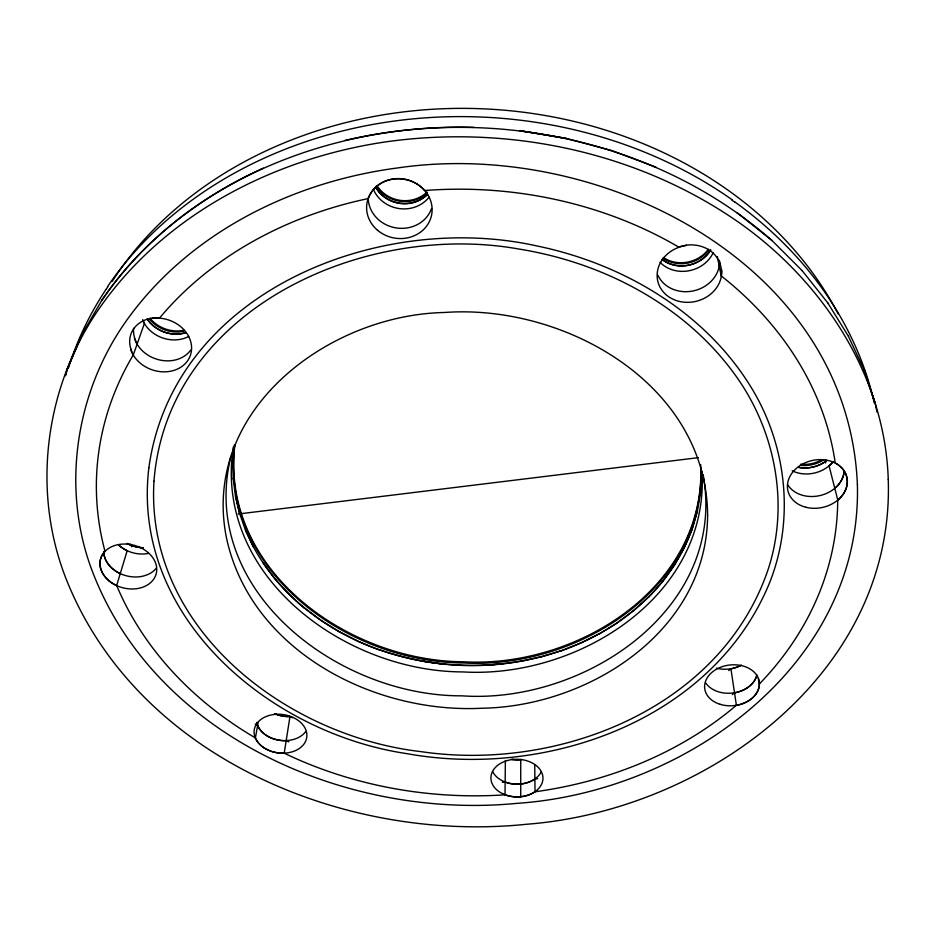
<?xml version="1.0" encoding="UTF-8"?>
<svg xmlns="http://www.w3.org/2000/svg" width="935" height="935" viewBox="0 0 935 935"><rect width="100%" height="100%" fill="white"/><g stroke="black" fill="none" stroke-linecap="round" stroke-linejoin="round"><path stroke-width="1.4" d="M534.75 765.169L535.019 791.723A25.759 18.595 0.6 0 1 505.017 794.762L505.367 760.506M700.537 493.177L701.566 474.828M233.353 446.907C213.168 575.843 344.957 671.774 462.872 671.914C576.626 678.798 709.525 597.033 701.998 471.497M232.85 460.219L234.404 444.931M234.65 445.481C219.69 571.156 348.264 662.494 463.222 662.938C574.838 669.425 704.09 591.049 701.016 468.528M234.767 445.761C220.905 570.829 348.837 661.244 463.269 661.758C575.656 668.431 706.1 588.29 700.712 464.695M274.691 713.674A25.864 19.167 7.8 0 0 289.955 716.619L284.205 753.236A26.519 19.331 7.7 0 1 255.454 737.914M697.358 511.492L700.502 492.944M258.165 722.358L255.395 737.925A375.683 304.693 2.2 0 1 116.711 585.591M230.887 456.327C198.033 591.13 338.821 696.481 461.925 695.827C583.218 704.359 727.5 609.445 703.155 474.676M684.397 547.676L691.97 529.631L697.323 511.258L691.994 529.748M105.012 551.381A375.73 304.822 2.2 0 1 133.331 354.821L144.469 323.229A31.089 26.133 20.1 0 1 142.88 320.074M82.07 334.262L67.25 369.126L65.345 375.882L67.273 369.103L82.035 334.321L101.775 300.38M691.958 529.526C682.667 554.736 667.683 577.538 649.03 596.799M684.385 547.559L674.626 565.009L662.775 581.465M106.158 289.371L107.782 286.94M101.751 300.38C183.272 180.689 332.743 123.256 474.092 127.382M101.751 300.462C141.559 241.966 199.097 197.145 263.284 168.136M662.751 581.231C636.244 613.582 600.071 637.249 560.743 651.029M633.603 610.824L649.019 596.682M633.591 610.707L616.761 623.341L598.797 634.257M580.016 643.374L598.786 634.012M541.248 656.919L560.743 650.912L580.016 643.257M560.731 650.795C502.375 670.722 437.557 670.044 379.4 649.72M521.8 661.209L541.248 656.802M345.319 140.32C492.546 106.052 657.223 139.806 771.901 240.435M521.8 661.092C467.219 671.085 409.647 664.411 359.028 641.574M238.133 514.016L698.387 457.659M483.266 665.334L502.644 663.885M421.393 660.987L442.43 664.014M566.084 138.392L519.848 130.666L566.084 138.357L611.852 150.593L656.241 167.283M379.376 649.954C339.16 635.683 302.285 611.525 274.878 578.636M339.475 631.756L359.017 641.69M339.463 631.873L321.044 620.384L303.98 607.61M731.918 200.125L734.618 202.042M736.979 212.572L771.866 240.388L802.288 270.788M303.945 607.844C283.597 590.686 265.902 570.198 253.338 546.659M802.218 270.741L827.849 302.975M263.121 562.905L274.855 578.753M827.779 302.94L848.454 336.273M245.554 530.145L253.315 546.765L245.496 530.367L239.699 513.584L235.585 496.578M848.384 336.249L864.185 369.979L875.23 403.476L876.983 412.019M864.104 369.968L875.183 403.476M235.562 496.695L239.652 513.818M717.379 256.622L717.624 257.873M717.87 259.135L721.189 275.965A32.912 28.74 -13.3 0 0 721.399 269.654M758.378 678.401L759.302 683.952A27.489 20.406 -6.4 0 1 736.406 705.399L730.925 668.817A26.788 20.208 -6.6 0 0 741.49 665.089M233.236 478.662L235.538 496.801M701.215 468.026L701.601 475.05M232.897 459.997L233.177 478.884M520.748 796.772L520.713 759.617A25.397 18.642 0.6 0 1 511.34 759.232M112.177 281.423A403.008 333.152 2.4 0 1 483.757 108.846A403.008 333.152 2.4 0 1 838.099 313.868M131.73 546.753A357.754 295.191 2.4 0 1 130.596 544.112M825.663 460.149A357.754 295.191 2.4 0 1 825.593 463M431.549 208.493A32.515 29.604 10.5 0 1 395.914 227.883A32.515 29.604 10.5 0 1 368.203 198.045M190.635 350.181A31.299 26.098 19.6 0 1 160.165 360.08A31.299 26.098 19.6 0 1 134.453 338.353M133.658 328.279A31.311 26.098 19.6 0 0 134.745 338.306A31.697 26.425 19.6 0 0 137.2 343.986M156.297 568.164A28.529 21.902 14.6 0 1 124.694 575.317A28.529 21.902 14.6 0 1 103.727 551.802M103.843 552.234A28.74 22.066 14.6 0 0 105.001 558.055A28.751 22.066 14.6 0 0 120.253 573.634M305.885 731.369A26.297 19.273 7.7 0 1 278.291 740.041A26.297 19.273 7.7 0 1 256.587 722.369M541.271 771.784A25.806 18.747 0.6 0 1 516.95 784.138A25.806 18.747 0.6 0 1 492.628 771.539M534.878 778.995A25.549 18.548 0.6 0 1 505.134 782.046A365.082 296.921 2.3 0 1 502.294 782.279M756.719 675.806A27.244 20.336 -6.5 0 1 733.578 692.893A27.244 20.336 -6.5 0 1 705.878 683.181M844.235 471.135A29.978 23.901 -12.8 0 1 820.275 495.492A29.978 23.901 -12.8 0 1 787.656 484.657M719.658 261.742A32.187 28.202 -13.6 0 1 693.583 290.843A32.187 28.202 -13.6 0 1 657.971 275.357M429.001 197.215A31.86 29.207 11 0 1 399.327 208.587A31.86 29.207 11 0 1 373.509 189.583M188.765 336.378A30.703 25.806 20.1 0 1 142.634 320.004M148.42 553.426A28.027 21.727 14.9 0 1 118.651 544.988M289.838 716.502A25.864 19.167 7.8 0 1 275.194 713.872M521.601 759.512A25.14 18.455 0.6 0 1 512.135 759.419M740.508 665.568A26.788 20.208 -6.6 0 1 716.397 668.174M832.489 462.439A29.429 23.667 -13.2 0 1 792.179 470.749M713.253 252.579A31.556 27.851 -14.3 0 1 659.97 262.209M257.581 725.443A372.153 303.267 2.2 0 1 255.173 724.006M257.674 725.396A26.297 19.273 7.7 0 0 286.18 740.707A365.082 296.921 2.3 0 0 288.833 741.887M734.466 692.788A365.059 296.874 2.4 0 1 732.327 694.611M537.754 778.656A365.059 296.874 2.4 0 1 534.902 779.054M756.812 674.895A27.244 20.348 -6.4 0 1 734.524 692.87M730.878 668.782A358.456 294.163 2.4 0 1 728.774 670.582M844.083 471.333A30.212 24.088 -12.8 0 1 834.803 488.35M833.26 461.446A29.651 23.854 -13.2 0 1 829.064 465.875L837.795 500.096A30.493 24.205 -12.6 0 0 847.215 480.625A30.493 24.193 -12.6 0 0 835.236 463.012A375.484 304.436 2.6 0 0 721.247 275.918M719.401 260.327A32.585 28.553 -13.6 0 1 719.12 265.47M107.467 286.753A411.973 339.814 2.6 0 1 732.21 199.81M734.77 201.878A418.12 343.963 2.8 0 1 874.342 403.289M68.325 368.308A418.412 344.477 2 0 1 106.064 289.312M292.561 717.788A358.479 294.209 2.3 0 1 289.979 716.537M118.523 544.789A28.249 21.902 14.9 0 0 127.172 550.715L116.641 585.602A29.02 22.16 14.5 0 1 101.214 569.964A29.008 22.16 14.5 0 1 104.942 551.381M424.654 190.6A32.678 29.639 10.3 0 0 393.156 178.947A32.678 29.639 10.3 0 0 368.25 198.652M152.347 318.367A31.615 26.25 19.3 0 1 190.483 340.866A31.615 26.25 19.3 0 1 168.873 371.522A31.615 26.25 19.3 0 1 130.619 349.187M130.912 349.152A31.615 26.25 19.3 0 1 152.265 318.099M152.288 318.18A31.229 25.935 19.4 0 1 159.628 317.982A369.664 300.17 2.4 0 1 368.203 198.571M133.401 354.856A32.012 26.577 19.3 0 1 130.83 349.164M721.621 269.619A32.515 28.389 -13.3 0 1 692.239 302.04A32.515 28.389 -13.3 0 1 657.258 278.081A32.515 28.389 -13.3 0 1 686.337 245.461M686.313 245.18A32.515 28.389 -13.3 0 1 721.306 269.666M686.313 245.262A32.117 28.05 -13.3 0 0 678.775 247.12A369.629 300.135 2.5 0 0 424.665 190.518M505.064 794.82A368.542 298.3 2.3 0 1 284.24 753.189M736.336 705.329A368.507 298.265 2.4 0 1 535.03 791.781M837.713 500.108A375.438 304.284 2.6 0 1 759.36 683.976M143.02 547.793A27.898 21.68 15 0 1 127.23 543.574M185.551 332.767A30.551 25.724 20.2 0 1 147.204 319.08M427.482 194.398A31.685 29.09 11.1 0 1 375.566 187.082M427.505 194.2A31.673 29.09 11.1 0 1 375.589 186.895M143.055 547.688A27.898 21.68 15 0 1 127.265 543.457M185.586 332.661A30.539 25.724 20.3 0 1 147.239 318.975M183.692 331.27A30.481 25.689 20.3 0 1 149.623 319.209M426.979 193.019A31.615 29.043 11.2 0 1 376.373 185.866M708.648 250.206A31.322 27.711 -14.5 0 1 663.406 258.469M823.969 459.658A29.23 23.585 -13.3 0 1 800.711 465.35M184.008 330.242A30.458 25.677 20.3 0 1 149.974 318.192M427.061 192.072A31.58 29.032 11.2 0 1 377.576 186.591M708.461 249.213A31.287 27.699 -14.6 0 1 663.254 257.476M821.246 460.032A29.195 23.574 -13.3 0 1 800.453 464.251M153.971 481.221C144.995 628.355 286.192 736.172 421.089 751.646C557.821 771.878 720.16 708.8 767.81 570.408C789.187 506.501 776.179 434.284 738.206 379.248C688.113 306.75 604.688 262.793 518.878 249.037C364.732 221.256 167.377 308.538 153.971 481.221M888.25 479.503C894.853 673.936 705.364 810.645 526.428 824.273C344.057 843.148 135.867 756.777 65.684 577.807C31.708 490.431 44.962 388.27 97.532 311.016C162.585 215.366 272.845 158.529 385.512 141.91C507.985 124.519 637.425 151.54 739.304 222.74C822.625 281.458 884.989 375.683 888.25 479.503M857.395 484.494C862.234 666.152 683.871 792.284 516.704 803.375C345.973 819.995 151.844 735.319 90.52 566.388C61.196 484.131 76.717 389.486 127.627 319.01C190.319 232.172 293.228 181.6 397.878 167.903C598.026 138.427 847.94 261.788 857.395 484.494M148.852 467.909C130.923 617.334 270.203 733.484 406.912 753.645C546.005 778.902 712.926 720.733 769.563 582.809C795.054 518.972 786.604 444.417 750.524 386.33C703.938 311.063 621.95 263.436 536.538 245.87C379.049 210.772 172.963 291.802 148.852 467.909M707.62 515.419C706.802 631.359 588.629 706.474 482.168 708.227C373.392 713.931 250.112 650.363 226.328 537.181C201.341 410.149 328.419 314.803 444.557 312.489C563.98 303.746 706.579 383.782 707.62 515.419M377.6 230.314A32.854 29.803 10.3 0 0 431.456 215.681A32.854 29.803 10.3 0 0 389.042 179.964A32.854 29.803 10.3 0 0 377.6 230.314M109.266 581.044A28.786 21.984 14.5 0 0 156.11 574.067A28.786 21.984 14.5 0 0 119.622 544.392A28.786 21.984 14.5 0 0 109.266 581.044M263.775 747.684A26.519 19.319 7.7 0 0 306.551 738.451A26.519 19.319 7.7 0 0 271.138 714.971A26.519 19.319 7.7 0 0 263.775 747.684M502.913 793.838A26.028 18.793 0.6 0 0 542.931 779.065A26.028 18.793 0.6 0 0 504.958 761.335A26.028 18.793 0.6 0 0 502.913 793.838M719.95 704.265A27.489 20.406 -6.4 0 0 759.36 682.538A27.489 20.406 -6.4 0 0 716.724 669.063A27.489 20.406 -6.4 0 0 719.95 704.265M805.888 507.261A30.259 24.018 -12.6 0 0 847.133 478.428A30.259 24.018 -12.6 0 0 799.144 466.191A30.259 24.018 -12.6 0 0 805.888 507.261M662.109 259.498A31.381 27.746 -14.5 0 0 710.74 249.855A31.381 27.746 -14.5 0 1 662.097 259.392M798.583 467.395A29.289 23.609 -13.3 0 0 826.902 460.406A29.277 23.609 -13.3 0 1 798.56 467.29"/></g></svg>
